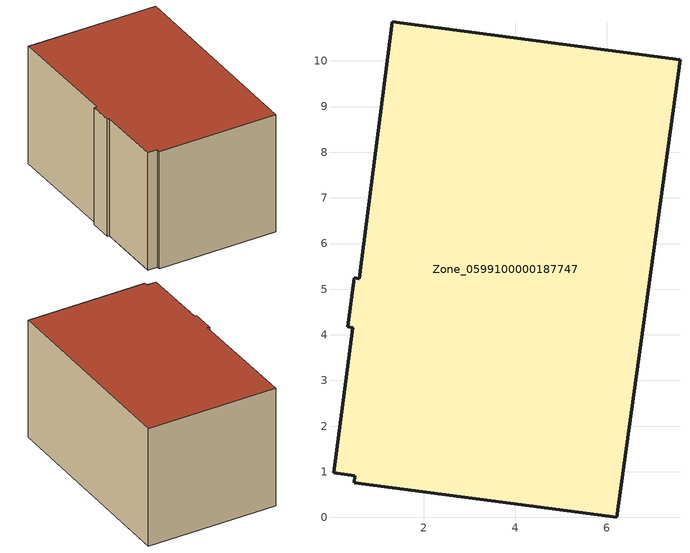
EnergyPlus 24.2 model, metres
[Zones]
Zone_0599100000187747
 floor ground (C_G): 6.22,0 0.47,0.76 0.48,0.92 0.02,0.97 0.44,4.15 0.33,4.17 0.47,5.25 0.59,5.23 1.31,10.86 7.61,10.03 z0
 wall outside (C_F): 7.61,10.03 1.31,10.86 0.59,5.23 0.47,5.25 0.33,4.17 0.44,4.15 0.02,0.97 0.48,0.92 0.47,0.76 6.22,0 7.61,10.03 z0:5.91
 roof outside (C_R): 0.47,0.76 6.22,0 7.61,10.03 1.31,10.86 0.59,5.23 0.47,5.25 0.33,4.17 0.44,4.15 0.02,0.97 0.48,0.92 z5.91
[BUILDING]
Pand.0599100000187747: North Axis=0; Terrain=City; Loads Convergence Tolerance Value=0.04; Temperature Convergence Tolerance Value=0.4; Solar Distribution=FullExterior; Maximum Number of Warmup Days=25; Minimum Number of Warmup Days=1
[Site:Location]
Rotterdam.The.Hague.AP_ZH_NLD Design_Conditions: Latitude=51.96; Longitude=4.45; Time Zone=1; Elevation=-4.5
[SITE:GROUNDTEMPERATURE:BUILDINGSURFACE]
18, 18, 18, 18, 18, 18, 18, 18, 18, 18, 18, 18
[MATERIAL] Thermal Absorptance=0.9; Solar Absorptance=0.7; Visible Absorptance=0.7
Name | Roughness | Thickness | Conductivity | Density | Specific Heat
G.TC.1946-1964 | MediumSmooth | 0.15 | 1 | 540 | 1210
F.TC.1946-1964 | Rough | 0.3 | 0.857143 | 1920 | 840
R.TC.1946-1964 | MediumRough | 0.2 | 0.235294 | 1500 | 1000
[CONSTRUCTION]
C_G: G.TC.1946-1964
C_F: F.TC.1946-1964
C_R: R.TC.1946-1964
[ZONE]
Zone_0599100000187747: Type=1; Multiplier=1; Ceiling Height=Autocalculate; Volume=Autocalculate; Floor Area=autocalculate; Part of Total Floor Area=Yes
[ZONEINFILTRATION:DESIGNFLOWRATE]
Infil_Zone_0599100000187747: Zone or ZoneList or Space or SpaceList=Zone_0599100000187747; Schedule=AlwaysOn; Design Flow Rate Calculation Method=Flow/Area; Flow Rate per Floor Area=0.003; Constant Term Coefficient=1; Temperature Term Coefficient=0; Velocity Term Coefficient=0; Velocity Squared Term Coefficient=0
[HVACTEMPLATE:ZONE:IDEALLOADSAIRSYSTEM]
Zone_0599100000187747: Maximum Heating Supply Air Temperature=50; Minimum Cooling Supply Air Temperature=13; Maximum Heating Supply Air Humidity Ratio=0.0156; Minimum Cooling Supply Air Humidity Ratio=0.0077; Heating Limit=NoLimit; Cooling Limit=NoLimit; Dehumidification Control Type=ConstantSensibleHeatRatio; Cooling Sensible Heat Ratio=0.7; Dehumidification Setpoint=60; Humidification Control Type=None; Humidification Setpoint=30; Outdoor Air Method=None; Outdoor Air Flow Rate per Person=0.00944; Outdoor Air Flow Rate per Zone Floor Area=0; Outdoor Air Flow Rate per Zone=0; Demand Controlled Ventilation Type=None; Outdoor Air Economizer Type=NoEconomizer; Heat Recovery Type=None; Sensible Heat Recovery Effectiveness=0.7; Latent Heat Recovery Effectiveness=0.65
[ZONECONTROL:THERMOSTAT]
ThermostatControl_Zone_0599100000187747: Zone or ZoneList=Zone_0599100000187747; Control Type Schedule=DualSetpointControlType; Control 1=Thermostat_Zone_0599100000187747; Temperature Difference Between Cutout And Setpoint=0
[THERMOSTATSETPOINT:DUALSETPOINT]
Thermostat_Zone_0599100000187747: Heating Setpoint Temperature Schedule=HeatingSetpoint_Zone_0599100000187747; Cooling Setpoint Temperature Schedule=CoolingSetpoint_Zone_0599100000187747
[SCHEDULE:COMPACT]
HeatingSetpoint_Zone_0599100000187747: Through: 12/31, For: AllDays, Until: 24:00, 21
CoolingSetpoint_Zone_0599100000187747: Through: 12/31, For: AllDays, Until: 24:00, 24
DualSetpointControlType: Through: 12/31, For: AllDays, Until: 24:00, 4
AlwaysOn: Through: 12/31, For: AllDays, Until: 24:00, 1
